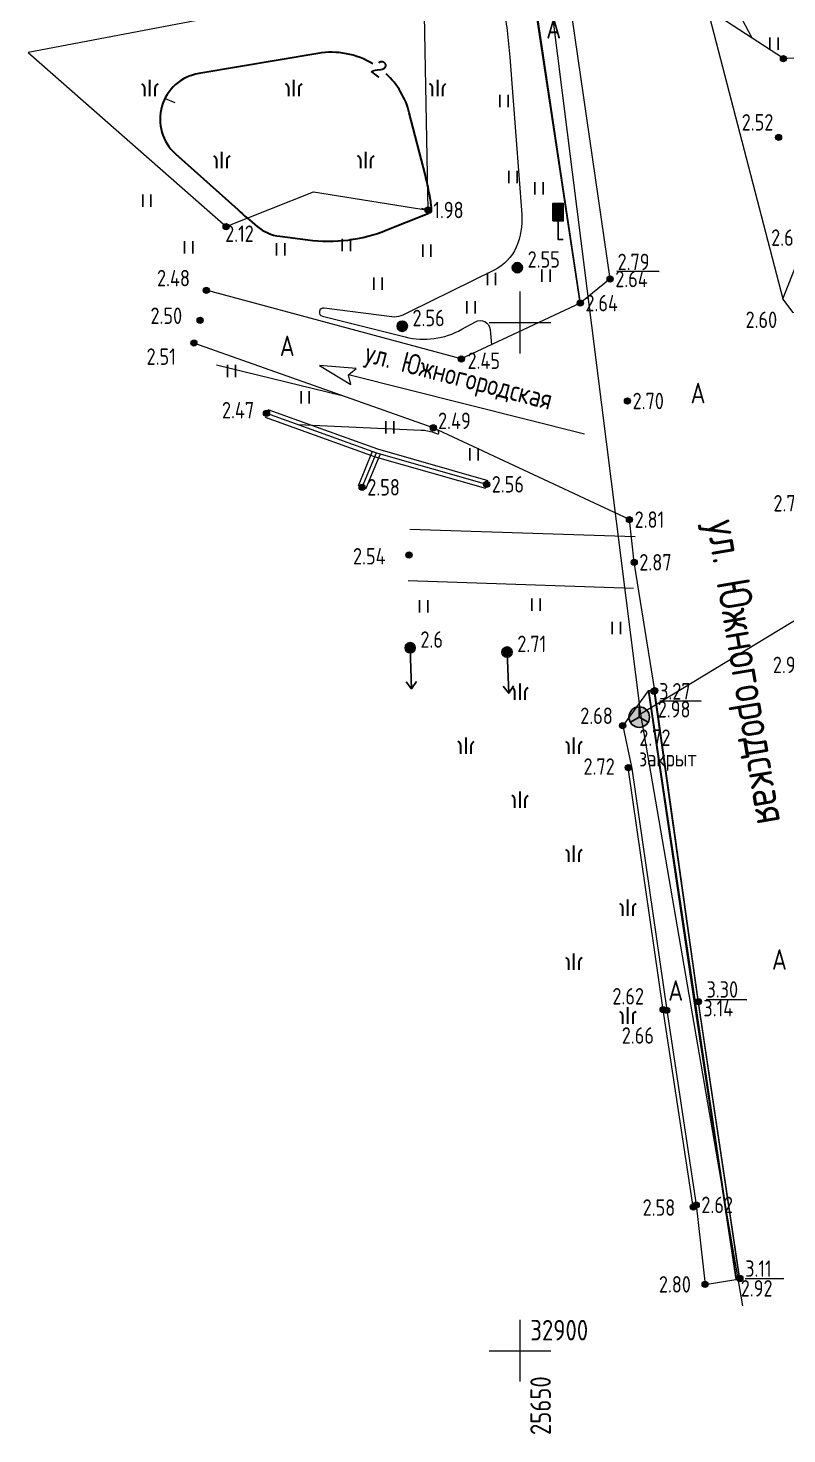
# Model space of a CAD drawing. Header units: metres. Extents: x 24337 to 25822, y 26642 to 34102.
# Drawn here: x 25626.1 to 25663, y 32896 to 32964.3 of the extents above; entities that cross this region are included whole.
import ezdxf

# ---------------------------------------------------------------- set-up
doc = ezdxf.new("R2010")
doc.units = ezdxf.units.M
for name, pattern in [('g5_01_5x1_5', [3, 1.5, -1.5]), ('g5_05x2', [7, 5, -2]), ('g5_366', [1.7000000029802322, 0.2000000029802322, -1.5])]:
    doc.linetypes.add(name, pattern=pattern)
for name, color, linetype in [('02_Сетка', 7, 'Continuous'), ('06_Инженерно-технические сооружения', 7, 'Continuous'), ('07_Объекты электропередачи', 7, 'Continuous'), ('10_Границы покрытий и угодий', 7, 'Continuous'), ('13_Растительность', 7, 'Continuous'), ('14_Ограждения', 7, 'Continuous'), ('17_Топонимика', 7, 'Continuous'), ('18_Зарамочное оформление', 7, 'Continuous'), ('19_Горизонтали', 7, 'Continuous'), ('35_Телефон', 7, 'Continuous'), ('44_Крышки колодцев', 7, 'Continuous'), ('45_Номера колодцев', 7, 'Continuous'), ('61_Отметки высоты поверхности', 7, 'Continuous')]:
    doc.layers.add(name, color=color, linetype=linetype)
doc.styles.add('LIKE11', font='bm431.shx')
doc.styles.add('LIKE36', font='pragmai.shx')
doc.styles.get("Standard").update_dxf_attribs({"font": 'GOST_0.TTF', "height": 2})
doc.linetypes.add('g5_133_t', pattern='A,4,[27,GUGK_2005.shx,S=0.800000011920929,R=0,X=0,Y=0],4,-2', length=10)
doc.linetypes.add('g5_472', pattern='A,0,-8,[25,GUGK_2005.shx,S=0.800000011920929,R=0,X=0,Y=-0.4000000059604645],0', length=8)
doc.linetypes.add('g5_474_2a', pattern='A,2,-0.5,[27,GUGK_2005.shx,S=2,R=0,X=0,Y=0],-0.5,2', length=5)

# ---------------------------------------------------------------- blocks, each defined once
blk = doc.blocks.new('g5_329_6')
at = {"color": 0, "linetype": 'ByBlock', "lineweight": 15}
blk.add_line((0, 0), (1, 0), dxfattribs=at)
blk = doc.blocks.new('g5_401')
at = {"color": 0, "flags": 128}
for points in [[(-0.4000000000000057, 0), (-0.4000000000000057, 1.199999999999989)], [(0.4000000000000057, 0), (0.4000000000000057, 1.199999999999989)]]:
    blk.add_lwpolyline(points, dxfattribs=at)
blk = doc.blocks.new('g5_404')
at = {"color": 0, "lineweight": 30, "flags": 128}
blk.add_lwpolyline([(0, 0), (0, 1.6)], dxfattribs=at)
for points in [[(-0.5000000000000001, 0), (-0.5000000000000001, 0.8, 0.3183128833770752), (-0.8, 1.2, 0.6117597222328186)], [(0.5, -2.220446049250313e-16), (0.5, 0.7999999999999998, -0.3183128833770752), (0.8, 1.2, -0.6117597222328186)]]:
    blk.add_lwpolyline(points, format="xyb", dxfattribs=at)
blk = doc.blocks.new('g5_330')
at = {"linetype": 'ByBlock'}
blk.add_hatch(color=0, dxfattribs=at).paths.add_polyline_path([(-0.3, 0, 1), (0.3, 0, 1)])
at = {"color": 0, "linetype": 'ByBlock', "lineweight": -2}
blk.add_circle((0, 0), 0.3, dxfattribs=at)
at = {"color": 0, "linetype": 'ByBlock', "lineweight": 15, "flags": 12}
for tag, p in [('number', (-7.619999885559082, -0.800000011920929)), ('z', (0.5, -0.800000011920929))]:
    blk.add_attdef(tag, p, '', height=1.600000023841858, dxfattribs=at)
blk = doc.blocks.new('g5_311_2')
h = blk.add_hatch(color=0)
edge = h.paths.add_edge_path()
edge.add_arc((6.938893903907228e-18, 0), 0.5, 0, 360)
at = {"color": 0}
blk.add_circle((6.938893903907228e-18, 0), 0.5, dxfattribs=at)
at = {"style": 'LIKE11', "flags": 8}
for tag, p in [('Номер', (6.938893903907228e-18, 1.699999988079071)), ('Отметка кольца люка', (7.214875459470888e-16, -2.800000011920929)), ('Отметка земли (возле него)', (7.214875459470888e-16, -4.800000011920929)), ('Верх прокладки', (7.214875459470888e-16, -6.800000011920929)), ('Низ прокладки', (7.214875459470888e-16, -8.800000011920929))]:
    blk.add_attdef(tag, p, '', height=1.600000023841858, dxfattribs=at)
blk = doc.blocks.new('g5_206_3')
blk.add_hatch(color=255).paths.add_polyline_path([(0.4249999999999999, 3.425), (-0.4249999999999999, 3.425), (-0.425, 1.875000000000011), (0.425, 1.875000000000011)])
at = {"color": 0, "flags": 128}
blk.add_lwpolyline([(-0.5, 1.800000000000011), (0.5, 1.800000000000011), (0.5, 3.5), (-0.5, 3.5)], close=True, dxfattribs=at)
blk.add_lwpolyline([(0, 1.800000000000011), (0, 0), (0.5, 0)], dxfattribs=at)
blk = doc.blocks.new('g5_115_1')
at = {"color": 0, "flags": 128}
for points in [[(0, 0), (4, 0)], [(3.293582807424627, -0.503222860631241), (4, -9.796850830579018e-16), (3.293582807424627, 0.5032228606312392)]]:
    blk.add_lwpolyline(points, dxfattribs=at)
blk = doc.blocks.new('g5_117sv')
h = blk.add_hatch(color=255)
h.paths.add_polyline_path([(-0.07500000000000001, 0.9219544457292888, 0.3906343281269073), (-0.9250000000000002, 0, 0.1110604181885719), (-0.835935971133566, -0.3960253175808115), (-0.07500000000000012, 0.04330127018922182)])
h.paths.add_polyline_path([(0.07499999999999987, 0.04330127018922178), (0.8359359711335653, -0.3960253175808117, 0.1110604181885719), (0.9249999999999999, 0, 0.3906343281269073), (0.07499999999999998, 0.9219544457292888)])
h.paths.add_polyline_path([(-0.7609359711335658, -0.5259291281484773, 0.5244473814964294), (0.7609359711335655, -0.5259291281484775), (-1.2206457251357e-16, -0.08660254037844396)])
at = {"color": 0, "flags": 128}
for points in [[(0, 1), (0, 0)], [(-1.792641566988417e-16, -1.236580199558515e-16), (-0.8660254037844389, -0.5)], [(0.8660254037844385, -0.5000000000000002), (-1.792641566988417e-16, -1.236580199558515e-16)]]:
    blk.add_lwpolyline(points, dxfattribs=at)
at = {"color": 0}
blk.add_circle((-6.123031769111886e-17, 0), 1, dxfattribs=at)
at = {"style": 'LIKE11', "flags": 8}
for tag, p in [('Номер', (-1.792641566988417e-16, 1.699999988079071)), ('Отметка кольца люка', (5.352844953443398e-16, -2.800000011920929)), ('Отметка земли (возле него)', (5.352844953443398e-16, -4.800000011920929)), ('Верх прокладки', (5.352844953443398e-16, -6.800000011920929)), ('Низ прокладки', (5.352844953443398e-16, -8.800000011920929))]:
    blk.add_attdef(tag, p, '', height=1.600000023841858, dxfattribs=at)
blk = doc.blocks.new('g5_106_1a')
h = blk.add_hatch(color=255)
edge = h.paths.add_edge_path()
edge.add_arc((0, 0), 0.425000011920929, 0, 360)
at = {"color": 0}
blk.add_circle((0, 0), 0.5, dxfattribs=at)
at = {"style": 'LIKE11', "flags": 8}
for tag, p in [('Отметка', (1, 0)), ('Высота опоры', (-7.746835708618164, -2.800000011920929))]:
    blk.add_attdef(tag, p, '', height=1.600000023841858, dxfattribs=at)
blk = doc.blocks.new('g5_012')
at = {"color": 92, "linetype": 'ByBlock', "lineweight": -2}
for p, q in [((0, -3), (0, 3)), ((-3, 0), (3, 0))]:
    blk.add_line(p, q, dxfattribs=at)

msp = doc.modelspace()

# ---------------------------------------------------------------- linework, layer by layer
at = {"layer": '06_Инженерно-технические сооружения', "color": 7, "linetype": 'Continuous', "lineweight": 20, "ltscale": 500, "flags": 128}
for points in [[(25656.27411900727, 32932.05205178106), (25656.23100000141, 32932.09599999928)], [(25656.51859570295, 32932.06621876528), (25656.27411901206, 32932.0520517815), (25658.51764524728, 32916.96250572969), (25660.50952482969, 32903.48635807802), (25660.6721181944, 32903.53040257265), (25658.66199994833, 32917.01400032808), (25656.51859570295, 32932.06621876528)], [(25656.51859570295, 32932.06621876528), (25656.55000000075, 32932.10300000181)], [(25658.429, 32906.991), (25656.96099994564, 32916.57900029755), (25655.26300011063, 32928.35400086975)], [(25660.50952474891, 32903.48635799473), (25660.50175550931, 32903.46688284947)], [(25660.67211820318, 32903.53040229754), (25660.6939999996, 32903.51300000065)]]:
    msp.add_lwpolyline(points, dxfattribs=at)
at = {"layer": '10_Границы покрытий и угодий', "color": 7, "linetype": 'g5_01_5x1_5', "lineweight": 20, "ltscale": 500, "flags": 128}
for points in [[(25656.918, 32980.631), (25660.8459999733, 32982.78699989891), (25663.31299998093, 32982.58000000095), (25664.6489999466, 32981.04700000858), (25666.24900032807, 32968.6980003891), (25667.18899990845, 32962.96400018311), (25662.81399990845, 32962.83200021362), (25659.1150000267, 32965.24099965668)], [(25652.933, 32950.944), (25650.53499999809, 32966.73500036621), (25648.55199995804, 32980.24900030518), (25652.933, 32950.944)], [(25659.115, 32965.241), (25662.7850000763, 32951.15200025177)], [(25669.77, 32951.099), (25664.72599985123, 32950.08099999333), (25663.28499986649, 32950.48300000334), (25662.78499986649, 32951.15199999938), (25663.51399995804, 32952.97599997425)], [(25654.382, 32952.117), (25652.93299999905, 32950.94400002193), (25647.1430001564, 32948.22899998855), (25634.74200061035, 32951.56699998808)], [(25655.324, 32940.415), (25645.78400003815, 32944.87799982071), (25634.13799917603, 32948.99699977875)], [(25656.55, 32932.103), (25655.55400000811, 32938.33900006104), (25655.32400004864, 32940.41500027466)], [(25656.231, 32932.096), (25654.99500005817, 32930.38899998283)], [(25656.55, 32932.103), (25656.23099999428, 32932.09599999979), (25658.47700004578, 32916.90199978638), (25660.50175552368, 32903.46688206482), (25660.69400005341, 32903.51299984741)], [(25658.572, 32907.092), (25659.00400001121, 32903.22799991798)], [(25659.004, 32903.228), (25660.5017555275, 32903.46688285458)]]:
    msp.add_lwpolyline(points, dxfattribs=at)
at = {"layer": '10_Границы покрытий и угодий', "color": 7, "linetype": 'Continuous', "lineweight": 20, "ltscale": 500, "flags": 128}
for points in [[(25654.382, 32952.117), (25652.249000103, 32966.87900008392), (25650.24699977112, 32980.30000056457)], [(25644.56204400945, 32937.4486711483), (25655.5130446701, 32937.08967118072)], [(25660.694, 32903.513), (25658.68099998856, 32916.9710001831), (25656.54999994659, 32932.10300015259)]]:
    msp.add_lwpolyline(points, dxfattribs=at)
at = {"layer": '10_Границы покрытий и угодий', "color": 7, "linetype": 'g5_366', "lineweight": 20, "ltscale": 500, "flags": 128}
msp.add_lwpolyline([(25635.704, 32954.663), (25639.95499992752, 32956.34899998951), (25645.53300047302, 32955.4699999814), (25645.31600046539, 32966.78999985504), (25626.07327223206, 32963.12650574493), (25635.704, 32954.663)], dxfattribs=at)
at = {"layer": '10_Границы покрытий и угодий', "color": 7, "linetype": 'g5_05x2', "lineweight": 20, "ltscale": 500, "flags": 128}
msp.add_lwpolyline([(25644.64395599055, 32939.9473288517), (25655.59495575714, 32939.58832888412)], dxfattribs=at)
at = {"layer": '14_Ограждения', "color": 7, "linetype": 'Continuous', "lineweight": 20, "ltscale": 0.5, "flags": 128}
for points in [[(25637.73658175045, 32945.77323577464), (25643.07536301041, 32943.85646840095), (25648.43101057434, 32942.32428570747)], [(25637.60141824955, 32945.39676422536), (25642.95263656998, 32943.47553153992), (25648.32098898316, 32941.9397141552)], [(25642.13612829661, 32942.06330500198), (25642.82912828541, 32943.7423050518)], [(25642.50587170339, 32941.91069499803), (25643.19887175179, 32943.58969498825)]]:
    msp.add_lwpolyline(points, dxfattribs=at)
at = {"layer": '14_Ограждения', "color": 7, "linetype": 'g5_472', "lineweight": 20, "ltscale": 0.5, "flags": 128}
for points in [[(25637.669, 32945.585), (25643.01399979019, 32943.66599997044), (25648.37599977875, 32942.13199993133)], [(25642.321, 32941.987), (25643.0140000186, 32943.66600002003)]]:
    msp.add_lwpolyline(points, dxfattribs=at)
at = {"layer": '14_Ограждения', "color": 7, "linetype": 'g5_474_2a', "lineweight": 20, "ltscale": 0.5, "flags": 128}
msp.add_lwpolyline([(25654.995, 32930.389), (25655.43600001454, 32928.30699998284), (25657.13999998093, 32916.55799967194), (25658.57199990272, 32907.09199911499)], dxfattribs=at)
at = {"layer": '18_Зарамочное оформление', "color": 7, "linetype": 'Continuous', "lineweight": 20, "ltscale": 0.5, "flags": 128}
msp.add_lwpolyline([(25653.14119148213, 32944.57437471026), (25641.65131723438, 32947.45249430176), (25642.02655119438, 32947.75576484024), (25640.24999172162, 32947.91221145947), (25641.77398463522, 32946.98588284332), (25641.65131723438, 32947.45249430176)], dxfattribs=at)
at = {"layer": '19_Горизонтали', "color": 32, "linetype": 'Continuous', "lineweight": 20, "ltscale": 0.5, "elevation": 2.5, "flags": 128}
for points in [[(25661.29386354273, 32963.82199870377), (25660.96853090113, 32964.43531810075, -0.00646632444113493), (25660.33383613384, 32965.6701655225), (25660.17177580475, 32965.99575494625, -0.01452169008553028), (25659.63322377986, 32967.16141520768), (25659.63322377986, 32967.16141520768, -0.01872267201542854), (25659.17342864756, 32968.35994336417), (25658.3075554449, 32970.89714823991)], [(25649.17531252688, 32965.47397624284, -0.02609533630311489), (25649.5056840638, 32962.90111915297), (25650.08482993374, 32955.2478264798, -0.1222457215189934), (25649.81752205676, 32953.66936503678), (25649.81752205676, 32953.66936503678, -0.1772217452526093), (25648.74828219247, 32952.54852363958), (25644.59869721823, 32950.50214805474, -0.019402876496315), (25644.19609702414, 32950.32267009049), (25644.19609702414, 32950.32267009049, -0.1283746659755707), (25643.77261578424, 32950.26937161618), (25640.46604133433, 32950.70217906266, 0.9443432092666626), (25640.39026617736, 32950.30254628531), (25644.41277595528, 32949.29844411443, 0.1913766413927078), (25647.17214728182, 32949.66918956071), (25647.82847183154, 32950.03781066927, -0.5435889959335327), (25648.54582978076, 32949.66062175065), (25648.61347604579, 32948.91852580338)], [(25639.20370293444, 32945.03400431901), (25645.1963780999, 32944.7704584282, -0.07384934276342392), (25645.80024624652, 32944.65345774918), (25645.98640027245, 32944.58785696656, 0.6214207410812378), (25646.05837012118, 32944.65809642106), (25646.02324772662, 32944.76607524186)]]:
    msp.add_lwpolyline(points, format="xyb", dxfattribs=at)
at = {"layer": '19_Горизонтали', "color": 32, "linetype": 'Continuous', "lineweight": 30, "ltscale": 0.5, "elevation": 2, "flags": 128}
msp.add_lwpolyline([(25642.84849432387, 32962.57567856638, 0.1797668514059909), (25640.16665914509, 32963.08756933631), (25634.37491649482, 32962.11048391515, 0.628214180470505), (25633.24289108103, 32958.20102702409), (25636.26954317045, 32955.48787399248, 0.009712225757539272), (25637.21431041545, 32954.67350016862), (25637.21431041545, 32954.67350016862, 0.1413888782262802), (25638.31310236011, 32954.19453169477), (25639.68176389521, 32954.01538096696, 0.1283774524927139), (25643.52965282411, 32954.49968272436), (25645.39516155879, 32955.24600554916, 0.01938582211732864), (25645.58467090911, 32955.33048259049), (25645.65070617311, 32955.36304315952, 0.1772407740354538), (25645.68985141104, 32955.40407573014), (25645.68985141104, 32955.40407573014, 0.12224180996418), (25645.69963715915, 32955.46186336495), (25645.68838167971, 32955.6106034401, 0.02609532698988914), (25645.64275732527, 32955.96591718582), (25645.59214390105, 32956.24423991471, 0.01759628765285015), (25645.39496012071, 32957.14687477634), (25644.61622855848, 32960.19328318864, 0.1437172059209477), (25643.48925244181, 32962.09164186472, 0.1437172059209477)], format="xyb", dxfattribs=at)
at = {"layer": '19_Горизонтали', "color": 32, "linetype": 'Continuous', "lineweight": 20, "ltscale": 0.5, "elevation": 2.5, "flags": 128}
msp.add_lwpolyline([(25635.23092866725, 32947.94091044694), (25641.34742856806, 32946.44713603288)], dxfattribs=at)
at = {"layer": '35_Телефон', "color": 6, "linetype": 'g5_133_t', "lineweight": 20, "ltscale": 500, "flags": 128}
for points in [[(25650.86300000179, 32970.574), (25655.86843213069, 32930.94905340576)], [(25705.02862300575, 32958.9723560333), (25676.92596950233, 32955.80770249364), (25665.17282619179, 32936.60324401853), (25655.86843242347, 32930.94905395505), (25660.82242335975, 32902.19196815488)]]:
    msp.add_lwpolyline(points, dxfattribs=at)
at = {"layer": '61_Отметки высоты поверхности', "flags": 128}
for points in [[(25654.71189041529, 32952.49752892926), (25656.76365920441, 32952.48632392628)], [(25656.80069021042, 32931.60051845864), (25658.81574181566, 32931.59187459917)], [(25659.06303361832, 32917.07419248504), (25661.04011275136, 32917.07003062678)], [(25660.9538116781, 32903.49757055228), (25662.83643036365, 32903.50765505497)]]:
    msp.add_lwpolyline(points, dxfattribs=at)

# ---------------------------------------------------------------- block references
at = {"layer": '02_Сетка', "color": 92, "linetype": 'Continuous', "lineweight": 15, "ltscale": 0.5, "xscale": 0.5, "yscale": 0.5}
for p in [(25650, 32950), (25650, 32900)]:
    msp.add_blockref('g5_012', p, dxfattribs=at)
at = {"layer": '06_Инженерно-технические сооружения', "color": 7, "linetype": 'Continuous', "lineweight": 20, "xscale": 0.5, "yscale": 0.5, "zscale": 0.5}
for name, p in [('g5_206_3', (25651.854, 32954.039, 2.692)), ('g5_311_2', (25649.869, 32952.667, 2.55))]:
    msp.add_blockref(name, p, dxfattribs=at)
at = {"layer": '07_Объекты электропередачи', "color": 7, "linetype": 'Continuous', "lineweight": 20, "xscale": 0.5, "yscale": 0.5, "zscale": 0.5}
for p in [(25644.27, 32949.819, 2.56), (25644.656, 32934.185, 2.604), (25649.368, 32933.974, 2.709)]:
    msp.add_blockref('g5_106_1a', p, dxfattribs=at)
for p, rotation in [((25644.656, 32934.185, 2.604), 271.775904508962), ((25649.368, 32933.974, 2.709), 272.4967899947218)]:
    msp.add_blockref('g5_115_1', p, dxfattribs=dict(at, rotation=rotation))
at = {"layer": '13_Растительность', "color": 92, "linetype": 'Continuous', "lineweight": 20, "ltscale": 0.5, "xscale": 0.5, "yscale": 0.5}
for name, p in [('g5_401', (25662.35000005802, 32963.26000030354)), ('g5_404', (25632.00000012592, 32960.99999992207)), ('g5_404', (25638.99999988751, 32960.99999992207)), ('g5_404', (25646.00000012592, 32960.99999992207)), ('g5_404', (25635.49999988751, 32957.49999992207)), ('g5_404', (25642.50000012592, 32957.49999992207)), ('g5_404', (25650.00000007745, 32931.65000001996)), ('g5_404', (25647.37500007745, 32929.02500001996)), ('g5_404', (25652.62499998804, 32929.02500001996)), ('g5_404', (25650.00000007745, 32926.40000001996)), ('g5_404', (25652.62499998804, 32923.77500001996)), ('g5_404', (25655.24999995824, 32921.15000001996)), ('g5_404', (25652.62499998804, 32918.52500001996)), ('g5_404', (25655.24999995824, 32915.89999954312))]:
    msp.add_blockref(name, p, dxfattribs=at)
at = {"layer": '13_Растительность', "color": 92, "linetype": 'Continuous', "lineweight": 20, "xscale": 0.5, "yscale": 0.5, "zscale": 0.5}
for p in [(25649.2193546989, 32960.47577324539), (25649.66057082523, 32956.78058818744), (25650.92906718841, 32956.22906802953), (25631.84646972491, 32955.62239585584), (25633.88709430916, 32953.36116320843), (25641.55322450403, 32953.47146724002), (25638.35440758819, 32953.25085917685), (25645.46901762515, 32953.19570716106), (25651.25997928315, 32951.98236281367), (25643.09748094617, 32951.59629870314), (25648.61268252521, 32951.8169067663), (25647.61994624098, 32950.43810637153), (25635.96509521973, 32947.34019500058), (25639.54909521973, 32946.06019500058), (25643.67069521973, 32944.60099500058), (25647.76669521973, 32943.29539500058), (25645.31446805923, 32935.89288635858), (25650.77580139256, 32935.9839085808), (25654.68975694812, 32934.84613080302)]:
    msp.add_blockref('g5_401', p, dxfattribs=at)
at = {"layer": '19_Горизонтали', "color": 32, "linetype": 'Continuous', "lineweight": 20, "xscale": 0.5, "yscale": 0.5, "zscale": 0.5}
for p, rotation in [((25632.7411415655, 32960.89669047623, 1.999999985739361), 337.423803263676), ((25645.69673252886, 32955.42487345963, 1.999999985739361), 166.2185000941898)]:
    msp.add_blockref('g5_329_6', p, dxfattribs=dict(at, rotation=rotation))
at = {"layer": '44_Крышки колодцев', "color": 7, "linetype": 'Continuous', "lineweight": 20, "xscale": 0.5, "yscale": 0.5, "zscale": 0.5}
msp.add_blockref('g5_117sv', (25655.8, 32930.812, 2.717), dxfattribs=at)
at = {"layer": '61_Отметки высоты поверхности', "color": 7, "linetype": 'Continuous', "lineweight": 20, "xscale": 0.5, "yscale": 0.5, "zscale": 0.5}
for p in [(25662.814, 32962.832, 2.47), (25662.577, 32959, 2.519), (25645.533, 32955.47, 1.981), (25635.704, 32954.663, 2.118), (25654.382, 32952.117, 2.645), (25634.742, 32951.567, 2.482), (25652.933, 32950.944, 2.641), (25634.44, 32950.108, 2.501), (25634.138, 32948.997, 2.513), (25647.143, 32948.229, 2.452), (25637.669, 32945.585, 2.471), (25655.225, 32946.184, 2.695), (25645.784, 32944.878, 2.492), (25648.376, 32942.132, 2.559), (25642.321, 32941.987, 2.581), (25655.324, 32940.415, 2.811), (25644.603, 32938.698, 2.544), (25655.554, 32938.339, 2.866), (25656.51859570295, 32932.06621876528, 3.267), (25656.55, 32932.103, 2.982), (25654.995, 32930.389, 2.685), (25655.263, 32928.354, 2.716), (25658.681, 32916.971, 3.135), (25656.961, 32916.579, 2.622), (25657.14, 32916.558, 2.658), (25658.429, 32906.991, 2.58), (25658.572, 32907.092, 2.62), (25659.004, 32903.228, 2.798), (25660.694, 32903.513, 3.112)]:
    msp.add_blockref('g5_330', p, dxfattribs=at)

# ---------------------------------------------------------------- texts
at = {"layer": '02_Сетка', "color": 7, "linetype": 'Continuous', "lineweight": 15}
msp.add_text('32900', height=1, dxfattribs=at).set_placement((25650.5, 32900.5))
msp.add_text('25650', height=1, rotation=90.00000250447816, dxfattribs=at).set_placement((25651.50000015736, 32895.90000013908))
at = {"layer": '10_Границы покрытий и угодий', "color": 7, "linetype": 'Continuous', "lineweight": 15}
for p in [(25651.2752661557, 32963.80818988623), (25638.31514261571, 32948.36346007877), (25658.29774659548, 32946.07036318649), (25662.25460397398, 32918.52851514055), (25657.21062866537, 32917.01913612825)]:
    msp.add_text('А', height=1, dxfattribs=at).set_placement(p)
at = {"layer": '17_Топонимика', "color": 7, "linetype": 'Continuous', "lineweight": 15}
msp.add_text('ул. Южногородская', height=1.6, rotation=279.5748603900927, dxfattribs=at).set_placement((25659.06665938577, 32940.27465953334))
at = {"layer": '18_Зарамочное оформление', "color": 7, "linetype": 'Continuous', "lineweight": 15}
msp.add_text('ул. Южногородская', height=1, rotation=345.3957541761048, dxfattribs=at).set_placement((25642.38516065816, 32948.09580863178))
at = {"layer": '19_Горизонтали', "color": 32, "linetype": 'Continuous', "lineweight": 15, "style": 'LIKE36'}
msp.add_text('2', height=0.800000011920929, rotation=322.6951560167038, dxfattribs=at).set_placement((25642.68395658282, 32962.2125935742))
at = {"layer": '45_Номера колодцев', "color": 7, "linetype": 'Continuous', "lineweight": 15, "ltscale": 0.5}
for s, p in [('2.72', (25655.8, 32929.41199999404)), ('закрыт', (25655.8, 32928.41199999404))]:
    msp.add_text(s, height=0.8, dxfattribs=at).set_placement(p)
at = {"layer": '61_Отметки высоты поверхности', "color": 7, "linetype": 'Continuous', "lineweight": 15, "ltscale": 0.5}
for s, p in [('2.52', (25660.78466157446, 32959.33338112271)), ('1.98', (25645.783, 32955.06999999404)), ('2.12', (25635.65818254842, 32953.91896359684)), ('2.66', (25662.21569028025, 32953.72735804535)), ('2.55', (25650.369, 32952.667)), ('2.79', (25654.74546937831, 32952.54587051368)), ('2.48', (25632.34516280121, 32951.75911923093)), ('2.64', (25654.63200000001, 32951.71699999404)), ('2.64', (25653.183, 32950.54399999404)), ('2.50', (25632.02537809702, 32949.92806166763)), ('2.56', (25644.77, 32949.819)), ('2.60', (25660.97044424858, 32949.7338949726)), ('2.51', (25631.83520191372, 32947.94157470542)), ('2.45', (25647.44596769038, 32947.74020479419)), ('2.70', (25655.475, 32945.78399999404)), ('2.47', (25635.50221297238, 32945.33785214886)), ('2.49', (25646.01493898459, 32944.81986086685)), ('2.58', (25642.571, 32941.58699999404)), ('2.56', (25648.626, 32941.73199999404)), ('2.75', (25662.32898005284, 32940.80959028957)), ('2.81', (25655.574, 32940.01499999404)), ('2.54', (25641.8759395107, 32938.23372016905)), ('2.87', (25655.804, 32937.93899999404)), ('2.6', (25645.156, 32934.185)), ('2.71', (25649.86799999999, 32933.974)), ('2.97', (25662.29916695476, 32932.94944074957)), ('3.27', (25656.76859570295, 32931.66621875932)), ('2.98', (25656.70013290346, 32930.79136004351)), ('2.68', (25652.9296947968, 32930.47697679966)), ('2.72', (25653.08786112745, 32928.00803442218)), ('3.30', (25659.0711929925, 32917.16847458179)), ('2.62', (25654.4934702444, 32916.83600613533)), ('3.14', (25658.91930310358, 32916.25830819443)), ('2.66', (25654.95008137746, 32914.93051533776)), ('2.62', (25658.822, 32906.69199999404)), ('2.58', (25655.96372671076, 32906.56518023348)), ('3.11', (25660.95192874555, 32903.59697493611)), ('2.80', (25656.75424454187, 32902.82879194405)), ('2.92', (25660.7379020839, 32902.63446517757))]:
    msp.add_text(s, height=0.8, dxfattribs=at).set_placement(p)

doc.saveas('drawing.dxf')
